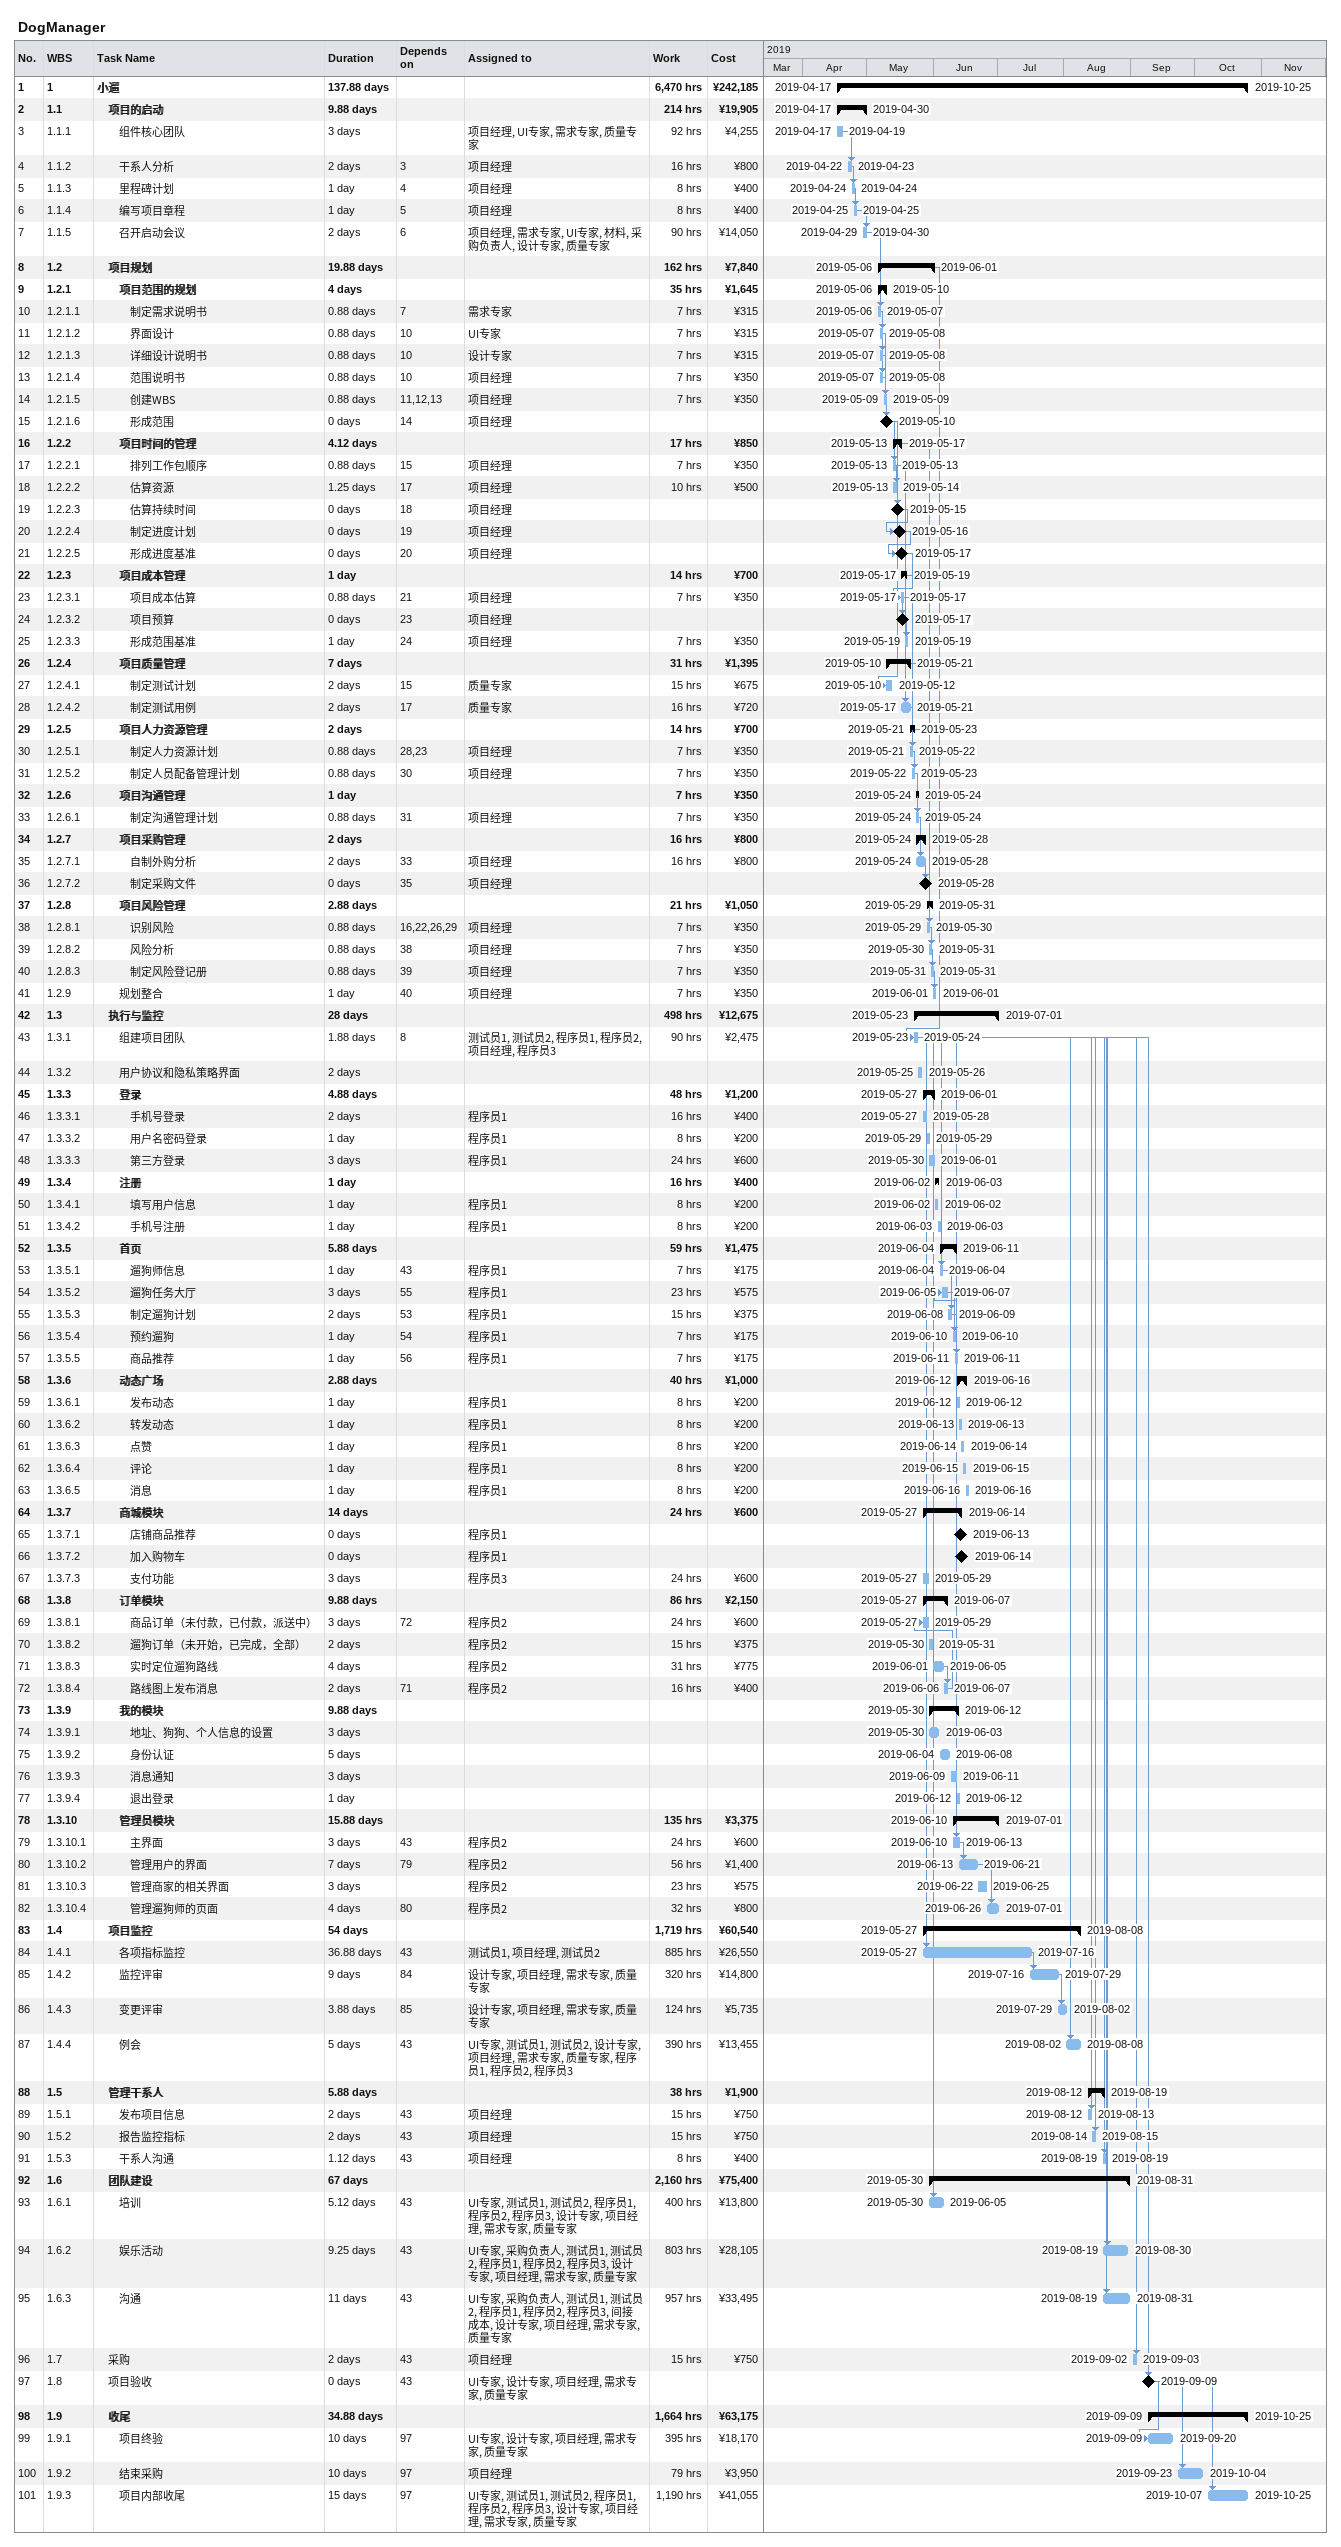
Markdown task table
DogManager

| ID | WBS | Task | Duration | Start | Finish | Predecessors | Resources | Work (h) | Cost (¥) |
|---|---|---|---|---|---|---|---|---|---|
| 1 | 1 | **小遛** | 137.88d | 2019-04-17 | 2019-10-25 |  |  | 6470 | 242185 |
| 2 | 1.1 | **项目的启动** | 9.88d | 2019-04-17 | 2019-04-30 |  |  | 214 | 19905 |
| 3 | 1.1.1 | 组件核心团队 | 3d | 2019-04-17 | 2019-04-19 |  | 项目经理, UI专家, 需求专家, 质量专家 | 92 | 4255 |
| 4 | 1.1.2 | 干系人分析 | 2d | 2019-04-22 | 2019-04-23 | 3 | 项目经理 | 16 | 800 |
| 5 | 1.1.3 | 里程碑计划 | 1d | 2019-04-24 | 2019-04-24 | 4 | 项目经理 | 8 | 400 |
| 6 | 1.1.4 | 编写项目章程 | 1d | 2019-04-25 | 2019-04-25 | 5 | 项目经理 | 8 | 400 |
| 7 | 1.1.5 | 召开启动会议 | 2d | 2019-04-29 | 2019-04-30 | 6 | 项目经理, 需求专家, UI专家, 材料, 采购负责人, 设计专家, 质量专家 | 90 | 14050 |
| 8 | 1.2 | **项目规划** | 19.88d | 2019-05-06 | 2019-06-01 |  |  | 162 | 7840 |
| 9 | 1.2.1 | **项目范围的规划** | 4d | 2019-05-06 | 2019-05-10 |  |  | 35 | 1645 |
| 10 | 1.2.1.1 | 制定需求说明书 | 0.88d | 2019-05-06 | 2019-05-07 | 7 | 需求专家 | 7 | 315 |
| 11 | 1.2.1.2 | 界面设计 | 0.88d | 2019-05-07 | 2019-05-08 | 10 | UI专家 | 7 | 315 |
| 12 | 1.2.1.3 | 详细设计说明书 | 0.88d | 2019-05-07 | 2019-05-08 | 10 | 设计专家 | 7 | 315 |
| 13 | 1.2.1.4 | 范围说明书 | 0.88d | 2019-05-07 | 2019-05-08 | 10 | 项目经理 | 7 | 350 |
| 14 | 1.2.1.5 | 创建WBS | 0.88d | 2019-05-09 | 2019-05-09 | 11, 12, 13 | 项目经理 | 7 | 350 |
| 15 | 1.2.1.6 | 形成范围 | 0d | 2019-05-10 | 2019-05-10 | 14 | 项目经理 |  |  |
| 16 | 1.2.2 | **项目时间的管理** | 4.12d | 2019-05-13 | 2019-05-17 |  |  | 17 | 850 |
| 17 | 1.2.2.1 | 排列工作包顺序 | 0.88d | 2019-05-13 | 2019-05-13 | 15 | 项目经理 | 7 | 350 |
| 18 | 1.2.2.2 | 估算资源 | 1.25d | 2019-05-13 | 2019-05-14 | 17 | 项目经理 | 10 | 500 |
| 19 | 1.2.2.3 | 估算持续时间 | 0d | 2019-05-15 | 2019-05-15 | 18 | 项目经理 |  |  |
| 20 | 1.2.2.4 | 制定进度计划 | 0d | 2019-05-16 | 2019-05-16 | 19 | 项目经理 |  |  |
| 21 | 1.2.2.5 | 形成进度基准 | 0d | 2019-05-17 | 2019-05-17 | 20 | 项目经理 |  |  |
| 22 | 1.2.3 | **项目成本管理** | 1d | 2019-05-17 | 2019-05-19 |  |  | 14 | 700 |
| 23 | 1.2.3.1 | 项目成本估算 | 0.88d | 2019-05-17 | 2019-05-17 | 21 | 项目经理 | 7 | 350 |
| 24 | 1.2.3.2 | 项目预算 | 0d | 2019-05-17 | 2019-05-17 | 23 | 项目经理 |  |  |
| 25 | 1.2.3.3 | 形成范围基准 | 1d | 2019-05-19 | 2019-05-19 | 24 | 项目经理 | 7 | 350 |
| 26 | 1.2.4 | **项目质量管理** | 7d | 2019-05-10 | 2019-05-21 |  |  | 31 | 1395 |
| 27 | 1.2.4.1 | 制定测试计划 | 2d | 2019-05-10 | 2019-05-12 | 15 | 质量专家 | 15 | 675 |
| 28 | 1.2.4.2 | 制定测试用例 | 2d | 2019-05-17 | 2019-05-21 | 17 | 质量专家 | 16 | 720 |
| 29 | 1.2.5 | **项目人力资源管理** | 2d | 2019-05-21 | 2019-05-23 |  |  | 14 | 700 |
| 30 | 1.2.5.1 | 制定人力资源计划 | 0.88d | 2019-05-21 | 2019-05-22 | 28, 23 | 项目经理 | 7 | 350 |
| 31 | 1.2.5.2 | 制定人员配备管理计划 | 0.88d | 2019-05-22 | 2019-05-23 | 30 | 项目经理 | 7 | 350 |
| 32 | 1.2.6 | **项目沟通管理** | 1d | 2019-05-24 | 2019-05-24 |  |  | 7 | 350 |
| 33 | 1.2.6.1 | 制定沟通管理计划 | 0.88d | 2019-05-24 | 2019-05-24 | 31 | 项目经理 | 7 | 350 |
| 34 | 1.2.7 | **项目采购管理** | 2d | 2019-05-24 | 2019-05-28 |  |  | 16 | 800 |
| 35 | 1.2.7.1 | 自制外购分析 | 2d | 2019-05-24 | 2019-05-28 | 33 | 项目经理 | 16 | 800 |
| 36 | 1.2.7.2 | 制定采购文件 | 0d | 2019-05-28 | 2019-05-28 | 35 | 项目经理 |  |  |
| 37 | 1.2.8 | **项目风险管理** | 2.88d | 2019-05-29 | 2019-05-31 |  |  | 21 | 1050 |
| 38 | 1.2.8.1 | 识别风险 | 0.88d | 2019-05-29 | 2019-05-30 | 16, 22, 26, 29 | 项目经理 | 7 | 350 |
| 39 | 1.2.8.2 | 风险分析 | 0.88d | 2019-05-30 | 2019-05-31 | 38 | 项目经理 | 7 | 350 |
| 40 | 1.2.8.3 | 制定风险登记册 | 0.88d | 2019-05-31 | 2019-05-31 | 39 | 项目经理 | 7 | 350 |
| 41 | 1.2.9 | 规划整合 | 1d | 2019-06-01 | 2019-06-01 | 40 | 项目经理 | 7 | 350 |
| 42 | 1.3 | **执行与监控** | 28d | 2019-05-23 | 2019-07-01 |  |  | 498 | 12675 |
| 43 | 1.3.1 | 组建项目团队 | 1.88d | 2019-05-23 | 2019-05-24 | 8 | 测试员1, 测试员2, 程序员1, 程序员2, 项目经理, 程序员3 | 90 | 2475 |
| 44 | 1.3.2 | 用户协议和隐私策略界面 | 2d | 2019-05-25 | 2019-05-26 |  |  |  |  |
| 45 | 1.3.3 | **登录** | 4.88d | 2019-05-27 | 2019-06-01 |  |  | 48 | 1200 |
| 46 | 1.3.3.1 | 手机号登录 | 2d | 2019-05-27 | 2019-05-28 |  | 程序员1 | 16 | 400 |
| 47 | 1.3.3.2 | 用户名密码登录 | 1d | 2019-05-29 | 2019-05-29 |  | 程序员1 | 8 | 200 |
| 48 | 1.3.3.3 | 第三方登录 | 3d | 2019-05-30 | 2019-06-01 |  | 程序员1 | 24 | 600 |
| 49 | 1.3.4 | **注册** | 1d | 2019-06-02 | 2019-06-03 |  |  | 16 | 400 |
| 50 | 1.3.4.1 | 填写用户信息 | 1d | 2019-06-02 | 2019-06-02 |  | 程序员1 | 8 | 200 |
| 51 | 1.3.4.2 | 手机号注册 | 1d | 2019-06-03 | 2019-06-03 |  | 程序员1 | 8 | 200 |
| 52 | 1.3.5 | **首页** | 5.88d | 2019-06-04 | 2019-06-11 |  |  | 59 | 1475 |
| 53 | 1.3.5.1 | 遛狗师信息 | 1d | 2019-06-04 | 2019-06-04 | 43 | 程序员1 | 7 | 175 |
| 54 | 1.3.5.2 | 遛狗任务大厅 | 3d | 2019-06-05 | 2019-06-07 | 55 | 程序员1 | 23 | 575 |
| 55 | 1.3.5.3 | 制定遛狗计划 | 2d | 2019-06-08 | 2019-06-09 | 53 | 程序员1 | 15 | 375 |
| 56 | 1.3.5.4 | 预约遛狗 | 1d | 2019-06-10 | 2019-06-10 | 54 | 程序员1 | 7 | 175 |
| 57 | 1.3.5.5 | 商品推荐 | 1d | 2019-06-11 | 2019-06-11 | 56 | 程序员1 | 7 | 175 |
| 58 | 1.3.6 | **动态广场** | 2.88d | 2019-06-12 | 2019-06-16 |  |  | 40 | 1000 |
| 59 | 1.3.6.1 | 发布动态 | 1d | 2019-06-12 | 2019-06-12 |  | 程序员1 | 8 | 200 |
| 60 | 1.3.6.2 | 转发动态 | 1d | 2019-06-13 | 2019-06-13 |  | 程序员1 | 8 | 200 |
| 61 | 1.3.6.3 | 点赞 | 1d | 2019-06-14 | 2019-06-14 |  | 程序员1 | 8 | 200 |
| 62 | 1.3.6.4 | 评论 | 1d | 2019-06-15 | 2019-06-15 |  | 程序员1 | 8 | 200 |
| 63 | 1.3.6.5 | 消息 | 1d | 2019-06-16 | 2019-06-16 |  | 程序员1 | 8 | 200 |
| 64 | 1.3.7 | **商城模块** | 14d | 2019-05-27 | 2019-06-14 |  |  | 24 | 600 |
| 65 | 1.3.7.1 | 店铺商品推荐 | 0d | 2019-06-13 | 2019-06-13 |  | 程序员1 |  |  |
| 66 | 1.3.7.2 | 加入购物车 | 0d | 2019-06-14 | 2019-06-14 |  | 程序员1 |  |  |
| 67 | 1.3.7.3 | 支付功能 | 3d | 2019-05-27 | 2019-05-29 |  | 程序员3 | 24 | 600 |
| 68 | 1.3.8 | **订单模块** | 9.88d | 2019-05-27 | 2019-06-07 |  |  | 86 | 2150 |
| 69 | 1.3.8.1 | 商品订单（未付款，已付款，派送中） | 3d | 2019-05-27 | 2019-05-29 | 72 | 程序员2 | 24 | 600 |
| 70 | 1.3.8.2 | 遛狗订单（未开始，已完成，全部） | 2d | 2019-05-30 | 2019-05-31 |  | 程序员2 | 15 | 375 |
| 71 | 1.3.8.3 | 实时定位遛狗路线 | 4d | 2019-06-01 | 2019-06-05 |  | 程序员2 | 31 | 775 |
| 72 | 1.3.8.4 | 路线图上发布消息 | 2d | 2019-06-06 | 2019-06-07 | 71 | 程序员2 | 16 | 400 |
| 73 | 1.3.9 | **我的模块** | 9.88d | 2019-05-30 | 2019-06-12 |  |  |  |  |
| 74 | 1.3.9.1 | 地址、狗狗、个人信息的设置 | 3d | 2019-05-30 | 2019-06-03 |  |  |  |  |
| 75 | 1.3.9.2 | 身份认证 | 5d | 2019-06-04 | 2019-06-08 |  |  |  |  |
| 76 | 1.3.9.3 | 消息通知 | 3d | 2019-06-09 | 2019-06-11 |  |  |  |  |
| 77 | 1.3.9.4 | 退出登录 | 1d | 2019-06-12 | 2019-06-12 |  |  |  |  |
| 78 | 1.3.10 | **管理员模块** | 15.88d | 2019-06-10 | 2019-07-01 |  |  | 135 | 3375 |
| 79 | 1.3.10.1 | 主界面 | 3d | 2019-06-10 | 2019-06-13 | 43 | 程序员2 | 24 | 600 |
| 80 | 1.3.10.2 | 管理用户的界面 | 7d | 2019-06-13 | 2019-06-21 | 79 | 程序员2 | 56 | 1400 |
| 81 | 1.3.10.3 | 管理商家的相关界面 | 3d | 2019-06-22 | 2019-06-25 |  | 程序员2 | 23 | 575 |
| 82 | 1.3.10.4 | 管理遛狗师的页面 | 4d | 2019-06-26 | 2019-07-01 | 80 | 程序员2 | 32 | 800 |
| 83 | 1.4 | **项目监控** | 54d | 2019-05-27 | 2019-08-08 |  |  | 1719 | 60540 |
| 84 | 1.4.1 | 各项指标监控 | 36.88d | 2019-05-27 | 2019-07-16 | 43 | 测试员1, 项目经理, 测试员2 | 885 | 26550 |
| 85 | 1.4.2 | 监控评审 | 9d | 2019-07-16 | 2019-07-29 | 84 | 设计专家, 项目经理, 需求专家, 质量专家 | 320 | 14800 |
| 86 | 1.4.3 | 变更评审 | 3.88d | 2019-07-29 | 2019-08-02 | 85 | 设计专家, 项目经理, 需求专家, 质量专家 | 124 | 5735 |
| 87 | 1.4.4 | 例会 | 5d | 2019-08-02 | 2019-08-08 | 43 | UI专家, 测试员1, 测试员2, 设计专家, 项目经理, 需求专家, 质量专家, 程序员1, 程序员2, 程序员3 | 390 | 13455 |
| 88 | 1.5 | **管理干系人** | 5.88d | 2019-08-12 | 2019-08-19 |  |  | 38 | 1900 |
| 89 | 1.5.1 | 发布项目信息 | 2d | 2019-08-12 | 2019-08-13 | 43 | 项目经理 | 15 | 750 |
| 90 | 1.5.2 | 报告监控指标 | 2d | 2019-08-14 | 2019-08-15 | 43 | 项目经理 | 15 | 750 |
| 91 | 1.5.3 | 干系人沟通 | 1.12d | 2019-08-19 | 2019-08-19 | 43 | 项目经理 | 8 | 400 |
| 92 | 1.6 | **团队建设** | 67d | 2019-05-30 | 2019-08-31 |  |  | 2160 | 75400 |
| 93 | 1.6.1 | 培训 | 5.12d | 2019-05-30 | 2019-06-05 | 43 | UI专家, 测试员1, 测试员2, 程序员1, 程序员2, 程序员3, 设计专家, 项目经理, 需求专家, 质量专家 | 400 | 13800 |
| 94 | 1.6.2 | 娱乐活动 | 9.25d | 2019-08-19 | 2019-08-30 | 43 | UI专家, 采购负责人, 测试员1, 测试员2, 程序员1, 程序员2, 程序员3, 设计专家, 项目经理, 需求专家, 质量专家 | 803 | 28105 |
| 95 | 1.6.3 | 沟通 | 11d | 2019-08-19 | 2019-08-31 | 43 | UI专家, 采购负责人, 测试员1, 测试员2, 程序员1, 程序员2, 程序员3, 间接成本, 设计专家, 项目经理, 需求专家, 质量专家 | 957 | 33495 |
| 96 | 1.7 | 采购 | 2d | 2019-09-02 | 2019-09-03 | 43 | 项目经理 | 15 | 750 |
| 97 | 1.8 | 项目验收 | 0d | 2019-09-09 | 2019-09-09 | 43 | UI专家, 设计专家, 项目经理, 需求专家, 质量专家 |  |  |
| 98 | 1.9 | **收尾** | 34.88d | 2019-09-09 | 2019-10-25 |  |  | 1664 | 63175 |
| 99 | 1.9.1 | 项目终验 | 10d | 2019-09-09 | 2019-09-20 | 97 | UI专家, 设计专家, 项目经理, 需求专家, 质量专家 | 395 | 18170 |
| 100 | 1.9.2 | 结束采购 | 10d | 2019-09-23 | 2019-10-04 | 97 | 项目经理 | 79 | 3950 |
| 101 | 1.9.3 | 项目内部收尾 | 15d | 2019-10-07 | 2019-10-25 | 97 | UI专家, 测试员1, 测试员2, 程序员1, 程序员2, 程序员3, 设计专家, 项目经理, 需求专家, 质量专家 | 1190 | 41055 |
